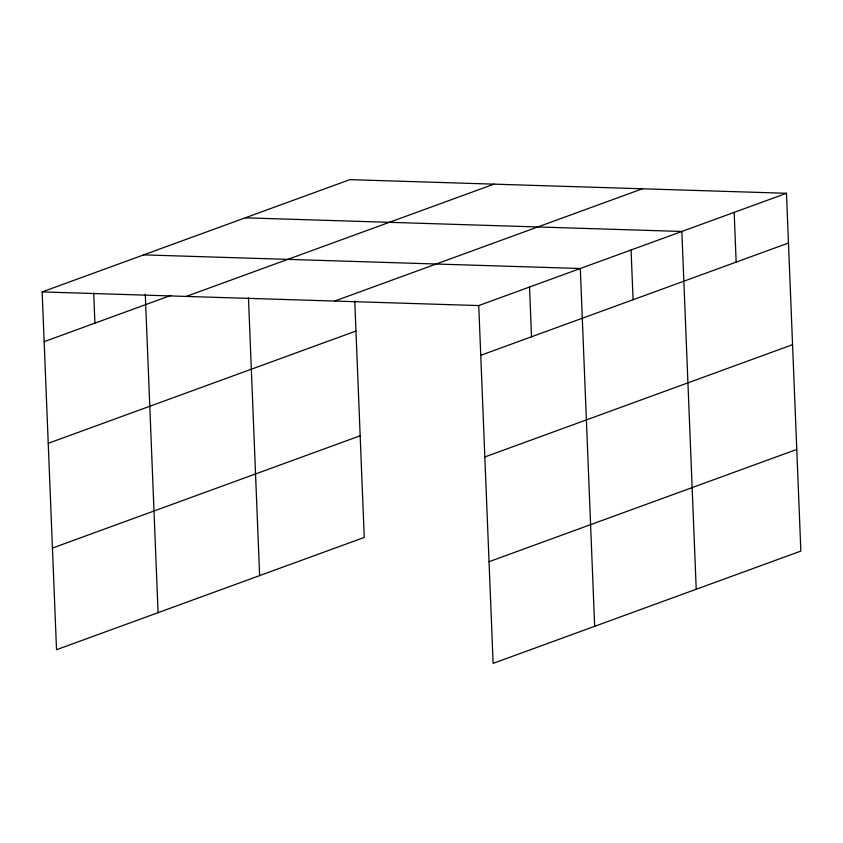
<?xml version="1.0" encoding="UTF-8"?>
<svg xmlns="http://www.w3.org/2000/svg" width="843" height="843" viewBox="0 0 843 843"><rect width="100%" height="100%" fill="white"/><g stroke="black" fill="none" stroke-linecap="round" stroke-linejoin="round"><path stroke-width="1.26" d="M354.755 301.067L364.25 537.434L56.523 649.711L42.15 291.92L349.877 179.643L786.477 193.289L800.85 551.08L493.123 663.357L478.75 305.566L786.477 193.289M44.152 341.657L171.087 295.345M186.229 296.42L493.956 184.153M334.671 301.056L642.398 188.79M48.23 443.323L355.957 331.046M480.752 355.303L788.479 243.026M52.435 548.055L360.161 435.778M484.83 456.959L792.557 344.682M489.035 561.701L796.772 449.424M245.25 217.821L681.85 231.467L696.223 589.257M143.7 254.871L580.3 268.517L594.673 626.307M42.15 291.92L478.75 305.566M734.169 212.373L736.16 262.12M631.08 249.992L633.072 299.729M529.53 287.041L531.522 336.779M248.453 297.537L259.623 575.611M145.281 294.144L158.073 612.661M93.71 293.027L94.922 323.132"/></g></svg>
